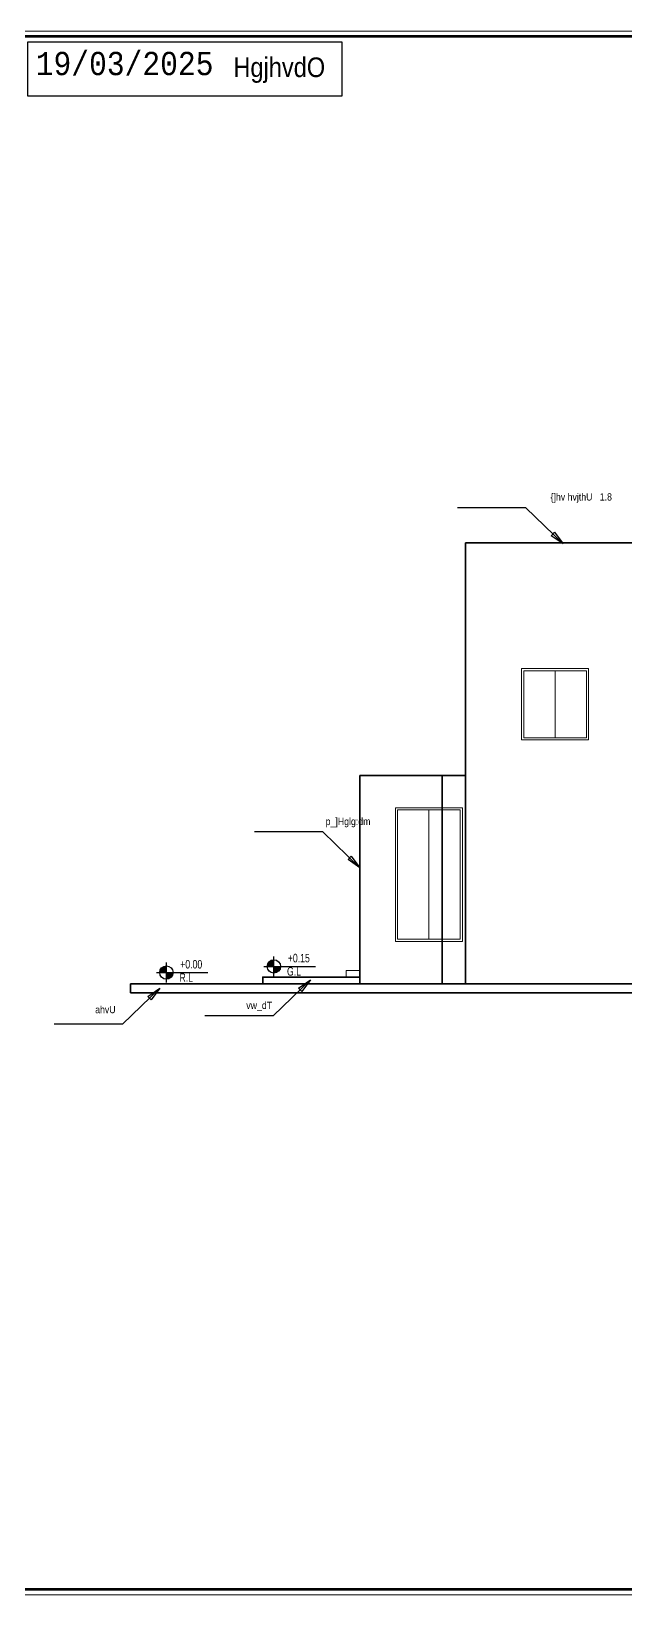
# Model space of a CAD drawing. Header units: metres. Extents: x -434 to 683, y -422 to -228.
# Drawn here: x -276 to -262.67, y -315.12 to -280.05 of the extents above; entities that cross this region are included whole.
import ezdxf
from ezdxf.enums import TextEntityAlignment as Align

# ---------------------------------------------------------------- set-up
doc = ezdxf.new("R2010")
doc.units = ezdxf.units.M
doc.header["$MEASUREMENT"] = 0
for name, color, linetype, lineweight in [('frame', 12, 'Continuous', 9), ('STAIR', 3, 'Continuous', 15), ('walls', 7, 'Continuous', 35), ('Windows', 5, 'Continuous', 15), ('Xref Ground .Floor$0$A-RMN-15', 181, 'Continuous', 15)]:
    doc.layers.add(name, color=color, linetype=linetype, lineweight=lineweight)
for name, color, linetype in [('LOGO', 7, 'Continuous'), ('TEXT', 4, 'Continuous'), ('WALL', 7, 'Continuous'), ('Xref Ground .Floor$0$ARROW', 2, 'Continuous')]:
    doc.layers.add(name, color=color, linetype=linetype)
doc.styles.add('546', font='lucon.TTF', dxfattribs={"width": 0.9})
doc.styles.add('kamal', font='romantic.ttf', dxfattribs={"width": 0.6})
doc.styles.add('NAMES', font='xarb.shx', dxfattribs={"width": 0.9, "height": 0.2})
doc.styles.add('Xref Ground .Floor$0$ROOM NO', font='swisscl.ttf')
doc.dimstyles.new('KAMAL', dxfattribs={"dimscale": 0.8, "dimtxt": 0.5, "dimasz": 0.1, "dimexe": 0, "dimexo": 0, "dimgap": 0.09, "dimtad": 1, "dimzin": 0, "dimdsep": 46, "dimtxsty": 'kamal', "dimblk": 'OBLIQUE', "dimcen": 0.09, "dimclrd": 15, "dimclre": 8, "dimclrt": 5, "dimadec": 0, "dimazin": 0, "dimtfac": 1, "dimtix": 1, "dimtofl": 0, "dimtmove": 1, "dimatfit": 3, "dimldrblk": 'OBLIQUE', "dimfxl": 0.18, "dimtolj": 1, "dimtzin": 0, "dimarcsym": 0})

# ---------------------------------------------------------------- blocks, each defined once
blk = doc.blocks.new('A$C7E5B4212')
at = {"layer": 'LOGO', "const_width": 0.05}
blk.add_lwpolyline([(0.832, 0.832), (41.132, 0.832), (41.132, 29.382), (0.832, 29.382)], close=True, dxfattribs=at)
blk = doc.blocks.new('vbnvbnvb')
at = {"layer": 'LOGO', "color": 240, "lineweight": -2}
for p, q in [((47.142, 28.037), (-5.152, 28.037)), ((-5.152, -9.08), (47.142, -9.08))]:
    blk.add_line(p, q, dxfattribs=at)
at = {"layer": 'WALL'}
blk.add_lwpolyline([(2.545, 27.779), (-4.917, 27.779), (-4.917, 26.508), (2.545, 26.508)], close=True, dxfattribs=at)
at = {"layer": 'LOGO', "xscale": 1.291447376312877, "yscale": 1.291447376312877, "zscale": 1.291447376312877}
blk.add_blockref('A$C7E5B4212', (-6.098, -10.028), dxfattribs=at)
at = {"color": 1, "insert": (-4.723, 27.549), "char_height": 0.5531, "attachment_point": 1, "style": '546'}
blk.add_mtext('19/03/2025', dxfattribs=at)
at = {"layer": 'TEXT', "color": 7, "style": 'NAMES', "width": 0.9}
blk.add_text('HgjhvdO ', height=0.4652, dxfattribs=at).set_placement((1.134, 27.126), align=Align.MIDDLE)
blk = doc.blocks.new('_OBLIQUE')
at = {"color": 0, "linetype": 'ByBlock'}
blk.add_line((-0.5, -0.5), (0.5, 0.5), dxfattribs=at)
blk = doc.blocks.new('Xref Ground .Floor$0$FFL')
at = {"color": 1}
for p, q in [((-225, 10), (930, 10)), ((0, -215), (0, 235))]:
    blk.add_line(p, q, dxfattribs=at)
blk.add_circle((0, 10), 150, dxfattribs=at)
at = {"color": 8}
for radius, start, end in [(140, 90, 180), (130, 90, 180), (120, 90, 180), (110, 90, 180), (99.8, 90, 180), (89.9, 90, 180), (86, 90, 180), (79.9, 90, 180), (69.9, 90, 180), (59.9, 90, 180), (49.9, 90, 180), (39.9, 90, 180), (30, 90, 180), (20, 90, 180), (9.98, 90, 180), (86, 270, 0), (49.9, 270, 0), (9.98, 270, 0), (20, 270, 0), (30, 270, 0), (39.9, 270, 0), (59.9, 270, 0), (69.9, 270, 0), (79.9, 270, 0), (89.9, 270, 0), (99.8, 270, 0), (110, 270, 0), (120, 270, 0), (130, 270, 0), (140, 270, 0)]:
    blk.add_arc((0, 10), radius, start, end, dxfattribs=at)
at = {"layer": 'Xref Ground .Floor$0$A-RMN-15', "color": 9, "style": 'Xref Ground .Floor$0$ROOM NO'}
for tag, p in [('GFL', (311, 100)), ('FFL', (294, -199))]:
    blk.add_attdef(tag, p, '', height=190, dxfattribs=at)

msp = doc.modelspace()

# ---------------------------------------------------------------- linework, layer by layer
at = {"layer": 'STAIR'}
for points in [[(-268.941, -301.267), (-268.941, -301.117)], [(-268.637, -301.117), (-268.941, -301.117)]]:
    msp.add_lwpolyline(points, dxfattribs=at)
at = {"layer": 'walls'}
for p, q in [((-266.267, -301.417), (-266.267, -291.527)), ((-266.267, -291.527), (-248.458, -291.527)), ((-268.637, -301.417), (-268.637, -296.747)), ((-268.637, -296.747), (-266.267, -296.747)), ((-266.786, -301.417), (-266.786, -296.747)), ((-273.776, -301.417), (-230.921, -301.417)), ((-273.776, -301.617), (-273.776, -301.417)), ((-273.776, -301.617), (-230.921, -301.617))]:
    msp.add_line(p, q, dxfattribs=at)
msp.add_lwpolyline([(-270.811, -301.417), (-270.811, -301.267), (-268.637, -301.267)], dxfattribs=at)
at = {"layer": 'Windows', "ltscale": 1.2}
for p, q in [((-264.258, -294.397), (-264.258, -295.897)), ((-267.086, -297.517), (-267.086, -300.417))]:
    msp.add_line(p, q, dxfattribs=at)
for points in [[(-263.507, -294.347), (-265.01, -294.347), (-265.01, -295.947), (-263.507, -295.947)], [(-263.557, -294.397), (-264.96, -294.397), (-264.96, -295.897), (-263.557, -295.897)], [(-266.335, -297.467), (-267.838, -297.467), (-267.838, -300.467), (-266.335, -300.467)], [(-266.385, -297.517), (-267.788, -297.517), (-267.788, -300.417), (-266.385, -300.417)]]:
    msp.add_lwpolyline(points, close=True, dxfattribs=at)

# ---------------------------------------------------------------- block references
at = {"layer": 'frame', "color": 0, "xscale": 0.9446196544972835, "yscale": 0.9446196544972835, "zscale": 0.9446196544972835}
msp.add_blockref('vbnvbnvb', (-271.438, -306.54), dxfattribs=at)
at = {"layer": 'Xref Ground .Floor$0$ARROW'}
ref = msp.add_blockref('Xref Ground .Floor$0$FFL', (-270.56, -301.036), dxfattribs=dict(at, xscale=0.001, yscale=0.001, zscale=0.001))
ref.add_attrib('FFL', 'G.L   ', (-270.267, -301.234), dxfattribs={"layer": 'Xref Ground .Floor$0$A-RMN-15', "color": 9, "height": 0.19, "style": 'Xref Ground .Floor$0$ROOM NO'})
ref.add_attrib('FFL', '+0.15', (-270.249, -300.935), dxfattribs={"layer": 'Xref Ground .Floor$0$A-RMN-15', "color": 9, "height": 0.19, "style": 'Xref Ground .Floor$0$ROOM NO'})
ref = msp.add_blockref('Xref Ground .Floor$0$FFL', (-272.971, -301.173), dxfattribs=dict(at, xscale=0.001, yscale=0.001, zscale=0.001))
ref.add_attrib('FFL', 'R.L   ', (-272.677, -301.371), dxfattribs={"layer": 'Xref Ground .Floor$0$A-RMN-15', "color": 9, "height": 0.19, "style": 'Xref Ground .Floor$0$ROOM NO'})
ref.add_attrib('FFL', '+0.00', (-272.66, -301.072), dxfattribs={"layer": 'Xref Ground .Floor$0$A-RMN-15', "color": 9, "height": 0.19, "style": 'Xref Ground .Floor$0$ROOM NO'})

# ---------------------------------------------------------------- texts
at = {"layer": 'TEXT', "color": 6, "style": 'NAMES', "width": 0.9}
for s, height, p in [('{]hv hvjthU   1.8', 0.16324, (-264.359, -290.579, 0)), ('p_]Hglg:dm', 0.1632, (-269.401, -297.857, 0)), ('vw_dT', 0.1632, (-271.18, -301.982)), ('ahvU', 0.1632, (-274.567, -302.075, 0))]:
    msp.add_text(s, height=height, dxfattribs=at).set_placement(p)

# ---------------------------------------------------------------- leaders
at = {"layer": 'WALL', "ltscale": 1.2}
for points in [[(-264.076, -291.552), (-264.91, -290.745), (-266.443, -290.745)], [(-268.632, -298.814), (-269.466, -298.007), (-270.999, -298.007)], [(-273.117, -301.514), (-273.951, -302.321), (-275.484, -302.321)], [(-269.741, -301.331), (-270.575, -302.137), (-272.109, -302.137)]]:
    msp.add_leader(points, dimstyle='KAMAL', override={"dimasz": 0.4, "dimgap": 0.09, "dimtad": 0, "dimldrblk": 'ClosedBlank'}, dxfattribs=at)

doc.saveas('drawing.dxf')
